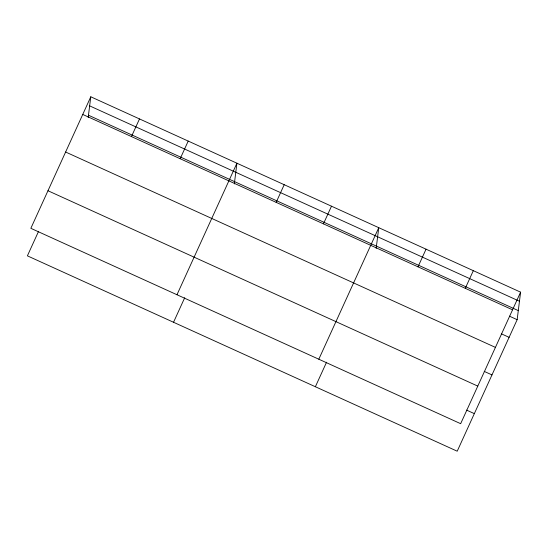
<?xml version="1.0" encoding="UTF-8"?>
<svg xmlns="http://www.w3.org/2000/svg" width="548" height="548" viewBox="0 0 548 548"><rect width="100%" height="100%" fill="white"/><g stroke="black" fill="none" stroke-linecap="round" stroke-linejoin="round"><path stroke-width="0.82" d="M88.194 117.498L90.79 96.791L520.6 292.159L517.154 319.683L457.21 451.21L27.4 255.841L38.586 231.297M234.332 183.923L236.921 163.215L176.983 294.742M376.168 248.395L378.764 227.687L318.82 359.214M90.79 96.791L30.846 228.317L460.656 423.693L520.6 292.159M131.452 136.582L139.5 118.93M180.169 158.728L188.211 141.076M173.538 322.265L184.717 297.728M276.158 202.363L284.2 184.703M323.436 223.851L331.485 206.199M315.374 386.737L326.56 362.201M417.994 266.835L426.043 249.176M465.273 288.323L473.321 270.671M89.653 105.874L519.463 301.242M88.481 115.231L518.292 310.6M82.741 114.443L512.551 309.812M509.407 316.162L517.154 319.683M501.358 333.814L509.106 337.335M65.616 152.022L495.426 347.391M484.233 371.393L491.981 374.914M47.971 190.738L477.781 386.114M466.588 410.11L474.335 413.63"/></g></svg>
